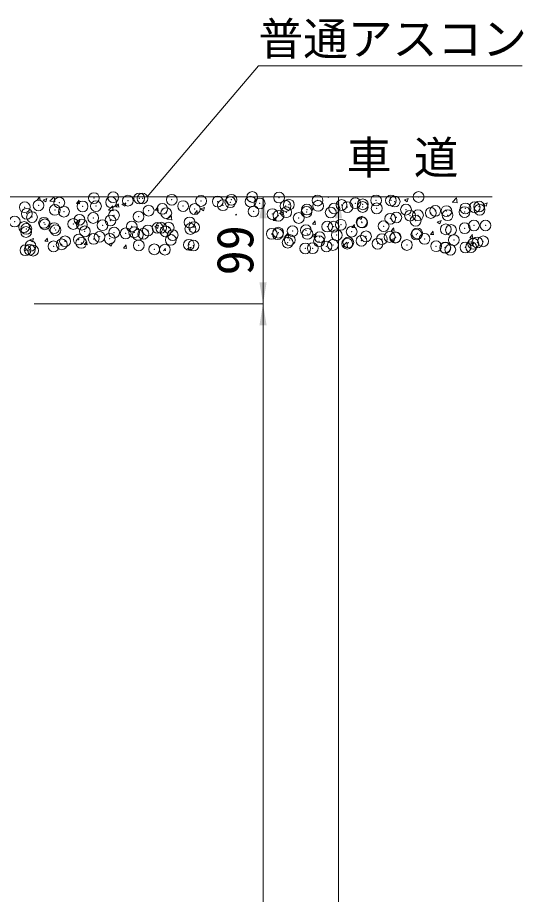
# Model space of a CAD drawing. Units: millimetres at full size, sheet at 1:20; details may follow other scales. Extents: x 62447 to 85128, y -7246 to 532.
# Drawn here: x 79418 to 79886, y -3805 to -2992 of the extents above; entities that cross this region are included whole.
import ezdxf
from ezdxf.enums import TextEntityAlignment as Align

# ---------------------------------------------------------------- set-up
doc = ezdxf.new("R2010")
doc.units = ezdxf.units.MM
doc.header["$LTSCALE"] = 20
doc.header["$PDMODE"] = 32
doc.header["$PDSIZE"] = 10
for name, color, linetype, lineweight in [('ハッチング', 7, 'Continuous', 5), ('基礎', 3, 'Continuous', 13), ('寸法線', 7, 'Continuous', 9), ('引出線', 4, 'Continuous', 9)]:
    doc.layers.add(name, color=color, linetype=linetype, lineweight=lineweight)
doc.layers.add('文字', color=7, linetype='Continuous')
doc.styles.add('ＭＳ ゴシック', font='')
doc.styles.get('ＭＳ ゴシック').set_extended_font_data('MS Gothic')

# ---------------------------------------------------------------- blocks, each defined once
blk = doc.blocks.new('filled_arrow')
at = {"color": 0, "linetype": 'Continuous', "lineweight": -2}
blk.add_solid([(7.5, 1.25), (0, 0), (7.5, -1.25)], dxfattribs=at)

msp = doc.modelspace()

# ---------------------------------------------------------------- linework, layer by layer
at = {"layer": 'ハッチング'}
for p, q in [((79435.95, -3160.69), (79438.4, -3157.77)), ((79435.95, -3160.7), (79438.99, -3160.96)), ((79438.8, -3161), (79438.21, -3157.81)), ((79441.54, -3160.81), (79444.07, -3162.51)), ((79441.55, -3160.78), (79445.11, -3159.42)), ((79444.07, -3162.51), (79445.1, -3159.44)), ((79447.79, -3161.68), (79452.31, -3162.38)), ((79447.82, -3161.74), (79451.7, -3157.7)), ((79452.3, -3162.45), (79451.74, -3157.7)), ((79472.39, -3163.88), (79474.84, -3160.96)), ((79475.24, -3164.18), (79474.65, -3161)), ((79704.84, -3157.7), (79705.77, -3158.33)), ((79705.77, -3158.33), (79705.98, -3157.7)), ((79776.25, -3160.7), (79778.78, -3162.4)), ((79776.26, -3160.67), (79779.82, -3159.31)), ((79778.77, -3162.4), (79779.8, -3159.33)), ((79820.6, -3162.71), (79824.55, -3158.59)), ((79825.07, -3163.41), (79824.51, -3158.59)), ((79831.42, -3157.7), (79832.74, -3157.82)), ((79832.56, -3157.85), (79832.53, -3157.7)), ((79472.39, -3163.88), (79475.42, -3164.15)), ((79502.01, -3170.08), (79506.52, -3170.79)), ((79502.04, -3170.15), (79505.99, -3166.03)), ((79506.51, -3170.86), (79505.95, -3166.03)), ((79508.82, -3167.07), (79511.27, -3164.15)), ((79508.82, -3167.07), (79511.86, -3167.34)), ((79511.67, -3167.37), (79511.09, -3164.19)), ((79514.55, -3164.87), (79517.07, -3166.58)), ((79514.56, -3164.85), (79518.12, -3163.49)), ((79517.07, -3166.58), (79518.1, -3163.51)), ((79545.26, -3170.26), (79547.71, -3167.34)), ((79545.26, -3170.26), (79548.3, -3170.53)), ((79548.11, -3170.56), (79547.52, -3167.38)), ((79587.55, -3168.94), (79590.08, -3170.65)), ((79587.56, -3168.92), (79591.12, -3167.56)), ((79590.08, -3170.65), (79591.11, -3167.58)), ((79820.57, -3162.64), (79825.08, -3163.34)), ((79849.26, -3164.76), (79851.78, -3166.47)), ((79849.27, -3164.74), (79852.82, -3163.38)), ((79851.78, -3166.47), (79852.81, -3163.4)), ((79556.22, -3178.49), (79560.74, -3179.19)), ((79556.25, -3178.56), (79560.21, -3174.44)), ((79560.73, -3179.27), (79560.17, -3174.44)), ((79581.7, -3173.44), (79584.15, -3170.53)), ((79581.7, -3173.45), (79584.73, -3173.71)), ((79584.55, -3173.75), (79583.96, -3170.56)), ((79619.69, -3174.78), (79620.58, -3173.71)), ((79620.58, -3174.78), (79620.4, -3173.75)), ((79654.57, -3179.82), (79657.02, -3176.9)), ((79657.42, -3180.12), (79656.83, -3176.94)), ((79660.56, -3173.01), (79663.09, -3174.72)), ((79660.57, -3172.99), (79664.13, -3171.62)), ((79663.08, -3174.71), (79664.11, -3171.64)), ((79733.57, -3177.08), (79736.09, -3178.78)), ((79733.58, -3177.06), (79737.13, -3175.69)), ((79736.09, -3178.78), (79737.12, -3175.71)), ((79471.86, -3181.26), (79474.39, -3182.96)), ((79471.87, -3181.24), (79475.43, -3179.87)), ((79474.39, -3182.96), (79475.42, -3179.89)), ((79544.87, -3185.33), (79547.4, -3187.03)), ((79544.88, -3185.31), (79548.44, -3183.94)), ((79547.4, -3187.03), (79548.43, -3183.96)), ((79654.57, -3179.82), (79657.61, -3180.09)), ((79691.01, -3183.01), (79693.46, -3180.09)), ((79691.01, -3183.01), (79694.05, -3183.28)), ((79693.86, -3183.31), (79693.27, -3180.13)), ((79727.45, -3186.2), (79729.89, -3183.28)), ((79727.45, -3186.2), (79730.48, -3186.46)), ((79730.29, -3186.5), (79729.71, -3183.31)), ((79763.88, -3189.38), (79766.33, -3186.47)), ((79766.73, -3189.69), (79766.14, -3186.5)), ((79806.57, -3181.15), (79809.1, -3182.85)), ((79806.58, -3181.13), (79810.14, -3179.76)), ((79809.1, -3182.85), (79810.13, -3179.78)), ((79664.69, -3195.38), (79668.64, -3191.25)), ((79669.16, -3196.08), (79668.6, -3191.26)), ((79690.88, -3193.46), (79693.41, -3195.17)), ((79690.89, -3193.44), (79694.45, -3192.08)), ((79693.41, -3195.17), (79694.44, -3192.1)), ((79763.88, -3189.39), (79766.92, -3189.65)), ((79800.32, -3192.57), (79802.77, -3189.65)), ((79800.32, -3192.57), (79803.36, -3192.84)), ((79803.17, -3192.87), (79802.58, -3189.69)), ((79836.76, -3195.76), (79839.21, -3192.84)), ((79839.6, -3196.06), (79839.02, -3192.88)), ((79429.18, -3197.64), (79431.71, -3199.35)), ((79429.19, -3197.62), (79432.75, -3196.26)), ((79431.71, -3199.35), (79432.74, -3196.28)), ((79443, -3198.9), (79445.45, -3195.99)), ((79443, -3198.91), (79446.04, -3199.17)), ((79445.85, -3199.21), (79445.26, -3196.02)), ((79479.44, -3202.09), (79481.89, -3199.17)), ((79479.44, -3202.1), (79482.47, -3202.36)), ((79482.28, -3202.4), (79481.7, -3199.21)), ((79502.19, -3201.71), (79504.71, -3203.42)), ((79502.2, -3201.69), (79505.75, -3200.32)), ((79504.71, -3203.41), (79505.74, -3200.35)), ((79515.87, -3205.28), (79518.32, -3202.36)), ((79518.72, -3205.58), (79518.13, -3202.4)), ((79664.65, -3195.31), (79669.17, -3196.01)), ((79718.9, -3203.79), (79722.86, -3199.66)), ((79723.38, -3204.49), (79722.81, -3199.67)), ((79763.89, -3197.53), (79766.42, -3199.24)), ((79763.9, -3197.51), (79767.46, -3196.15)), ((79766.41, -3199.24), (79767.44, -3196.17)), ((79836.76, -3195.76), (79839.79, -3196.03)), ((79836.9, -3201.6), (79839.42, -3203.31)), ((79836.91, -3201.58), (79840.46, -3200.21)), ((79839.42, -3203.3), (79840.45, -3200.23)), ((79515.87, -3205.28), (79518.91, -3205.55)), ((79552.95, -3207.7), (79554.76, -3205.55)), ((79554.96, -3207.7), (79554.57, -3205.59)), ((79575.19, -3205.78), (79577.72, -3207.48)), ((79575.2, -3205.76), (79578.76, -3204.39)), ((79577.72, -3207.48), (79578.75, -3204.41)), ((79718.87, -3203.72), (79723.39, -3204.42))]:
    msp.add_line(p, q, dxfattribs=at)
for p in [(79488.58, -3158.99), (79506.47, -3158.17), (79635.25, -3157.95), (79660.12, -3158.47), (79789.37, -3157.92), (79437.26, -3165.74), (79456.5, -3163.21), (79478.1, -3166.65), (79490.46, -3166.43), (79504.48, -3162.84), (79520.09, -3161.35), (79530.57, -3159.26), (79533.59, -3159.32), (79560.7, -3160.47), (79571.21, -3166.39), (79587.82, -3161.61), (79603.29, -3162.16), (79608.08, -3165.53), (79614.94, -3162.76), (79616.01, -3160.49), (79633.73, -3162.28), (79642.06, -3163.9), (79666.12, -3166.23), (79669.18, -3165.05), (79695.74, -3161.15), (79696.29, -3166.19), (79718.01, -3165.34), (79723.41, -3167.34), (79730.73, -3163.66), (79737.54, -3167.21), (79737.63, -3164.75), (79749.97, -3161.13), (79763.71, -3161.17), (79767.17, -3162.13), (79845.44, -3166.84), (79424.54, -3167.42), (79426.36, -3173.47), (79452.44, -3169.9), (79460.83, -3171.52), (79507.17, -3174.82), (79539.25, -3170.59), (79551.97, -3168.92), (79555.61, -3172.92), (79581.99, -3169.11), (79636.49, -3171.32), (79653.97, -3173.77), (79659.5, -3175.38), (79666.69, -3172.09), (79685.58, -3171.81), (79685.93, -3169.56), (79707.92, -3172.3), (79711.24, -3168.55), (79750.53, -3168.49), (79777.65, -3169.63), (79781.4, -3175.27), (79788.75, -3174.83), (79800.64, -3172.73), (79804.77, -3170.78), (79815.14, -3171.02), (79816.19, -3174.82), (79831.88, -3171.92), (79832.73, -3168.51), (79841.22, -3167.44), (79845.82, -3169.74), (79415.22, -3180.7), (79431.21, -3176.6), (79442.34, -3181.84), (79443.13, -3183.25), (79469.46, -3182.99), (79475.22, -3179.02), (79477.48, -3183.56), (79487.93, -3177.35), (79503.87, -3179.75), (79529.95, -3176.17), (79577.24, -3181.49), (79678.29, -3177.39), (79736.6, -3181.16), (79737.01, -3181.66), (79763.09, -3178.08), (79768.69, -3176.94), (79786.57, -3179.91), (79423.89, -3185.78), (79425.74, -3190.39), (79425.93, -3187.52), (79451.82, -3186.81), (79453.05, -3188.67), (79480.17, -3189.81), (79496.57, -3184.13), (79507.29, -3190.96), (79517.99, -3191.66), (79523.69, -3185.28), (79525.89, -3190.63), (79538.61, -3188.95), (79547.61, -3186.57), (79550.81, -3186.42), (79554.99, -3189.83), (79557.85, -3186.42), (79577.93, -3187.57), (79581.38, -3186.02), (79659.28, -3191.01), (79672.56, -3189.6), (79684.97, -3188.72), (79704.65, -3185.37), (79710.63, -3185.47), (79717.36, -3183.7), (79727.32, -3190.08), (79756.94, -3184.99), (79788.14, -3191.74), (79814.52, -3187.93), (79819.36, -3188.55), (79832.08, -3186.87), (79840.6, -3184.35), (79851.32, -3184.34), (79461.85, -3199.06), (79474.57, -3197.39), (79488.36, -3196.74), (79493.81, -3194.85), (79503.25, -3196.66), (79529.33, -3193.08), (79534.4, -3192.1), (79559.79, -3197.73), (79561.52, -3193.25), (79653.32, -3192.13), (79658.88, -3192.29), (79669.99, -3197.83), (79686.4, -3192.15), (79697.11, -3198.98), (79697.69, -3195.16), (79713.52, -3193.3), (79736.39, -3198.57), (79740.64, -3194.44), (79755.32, -3196.98), (79762.48, -3194.99), (79767.76, -3195.59), (79768.04, -3195.3), (79787.28, -3192.77), (79794.87, -3196.74), (79821.99, -3197.88), (79849.11, -3199.03), (79425.12, -3207.3), (79429.11, -3206.91), (79429.77, -3203.28), (79432.23, -3207.66), (79451.2, -3203.72), (79458.74, -3201.83), (79476.86, -3200.47), (79530.16, -3202.81), (79544.48, -3206.46), (79554.37, -3206.74), (79576.57, -3202.23), (79580.76, -3202.93), (79668.07, -3200.25), (79684.35, -3205.63), (79691.28, -3205.41), (79704, -3203.73), (79710.01, -3202.38), (79723.24, -3201.2), (79724.23, -3200.12), (79751.35, -3201.27), (79778.47, -3202.41), (79805.59, -3203.56), (79813.9, -3204.84), (79814.1, -3205.13), (79818.71, -3206.91), (79832.7, -3204.71), (79837.95, -3204.38), (79839.99, -3201.26), (79843.72, -3200.05)]:
    msp.add_point(p, dxfattribs=at)
at = {"layer": '基礎'}
msp.add_line((79393.21, -3157.7), (79857.36, -3157.7), dxfattribs=at)
at = {"layer": '寸法線'}
for p, q in [((79645.22, -3157.7), (79645.22, -3257)), ((79715.22, -3157.7), (79715.22, -4707)), ((79433.21, -3257), (79645.22, -3257)), ((79433.21, -3257), (79645.22, -3257)), ((79645.22, -3257), (79645.22, -4707))]:
    msp.add_line(p, q, dxfattribs=at)
at = {"layer": '引出線'}
msp.add_lwpolyline([(79537.9, -3157.7), (79641.02, -3036.27), (79885.32, -3036.27)], dxfattribs=at)

# ---------------------------------------------------------------- block references
at = {"layer": '寸法線', "xscale": 2.67, "yscale": 2.67}
for p, rotation in [((79645.22, -3157.7), 270), ((79715.22, -3157.7), 270), ((79645.22, -3257), 90), ((79645.22, -3257), 270)]:
    msp.add_blockref('filled_arrow', p, dxfattribs=dict(at, rotation=rotation))
at = {"layer": '引出線', "xscale": 0.133, "yscale": 0.133, "rotation": 49.7}
msp.add_blockref('filled_arrow', (79537.9, -3157.7), dxfattribs=at)

# ---------------------------------------------------------------- texts
at = {"layer": '寸法線', "style": 'ＭＳ ゴシック'}
msp.add_text('99', height=34.18, rotation=90, dxfattribs=at).set_placement((79619.22, -3207.35), align=Align.MIDDLE_CENTER)
at = {"layer": '引出線', "style": 'ＭＳ ゴシック'}
msp.add_text('普通アスコン', height=30.38, dxfattribs=at).set_placement((79641.02, -2996.08), align=Align.TOP_LEFT)
at = {"layer": '文字', "style": 'ＭＳ ゴシック'}
msp.add_text('車 道', height=30.38, dxfattribs=at).set_placement((79774.55, -3121.4), align=Align.MIDDLE_CENTER)

doc.saveas('drawing.dxf')
